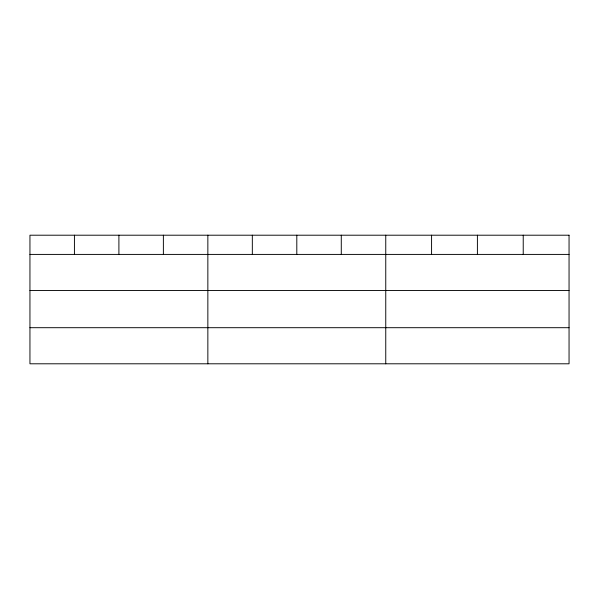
<?xml version="1.0" encoding="UTF-8"?>
<svg xmlns="http://www.w3.org/2000/svg" width="599" height="599" viewBox="0 0 599 599"><rect width="100%" height="100%" fill="white"/><g stroke="black" fill="none" stroke-linecap="round" stroke-linejoin="round"><path stroke-width="0.9" d="M29.95 254.41L569.05 254.41M29.95 290.508L569.05 290.508M29.95 327.698L569.05 327.698M523.226 235.205L523.226 254.41M477.403 235.205L477.403 254.41M431.579 235.205L431.579 254.41M385.756 235.205L385.756 363.795M341.28 235.205L341.28 254.41M296.805 235.205L296.805 254.41M252.329 235.205L252.329 254.41M207.853 235.205L207.853 363.795M163.377 235.205L163.377 254.41M118.902 235.205L118.902 254.41M74.426 235.205L74.426 254.41M569.05 235.205L29.95 235.205L29.95 363.795L569.05 363.795L569.05 235.205"/></g></svg>
